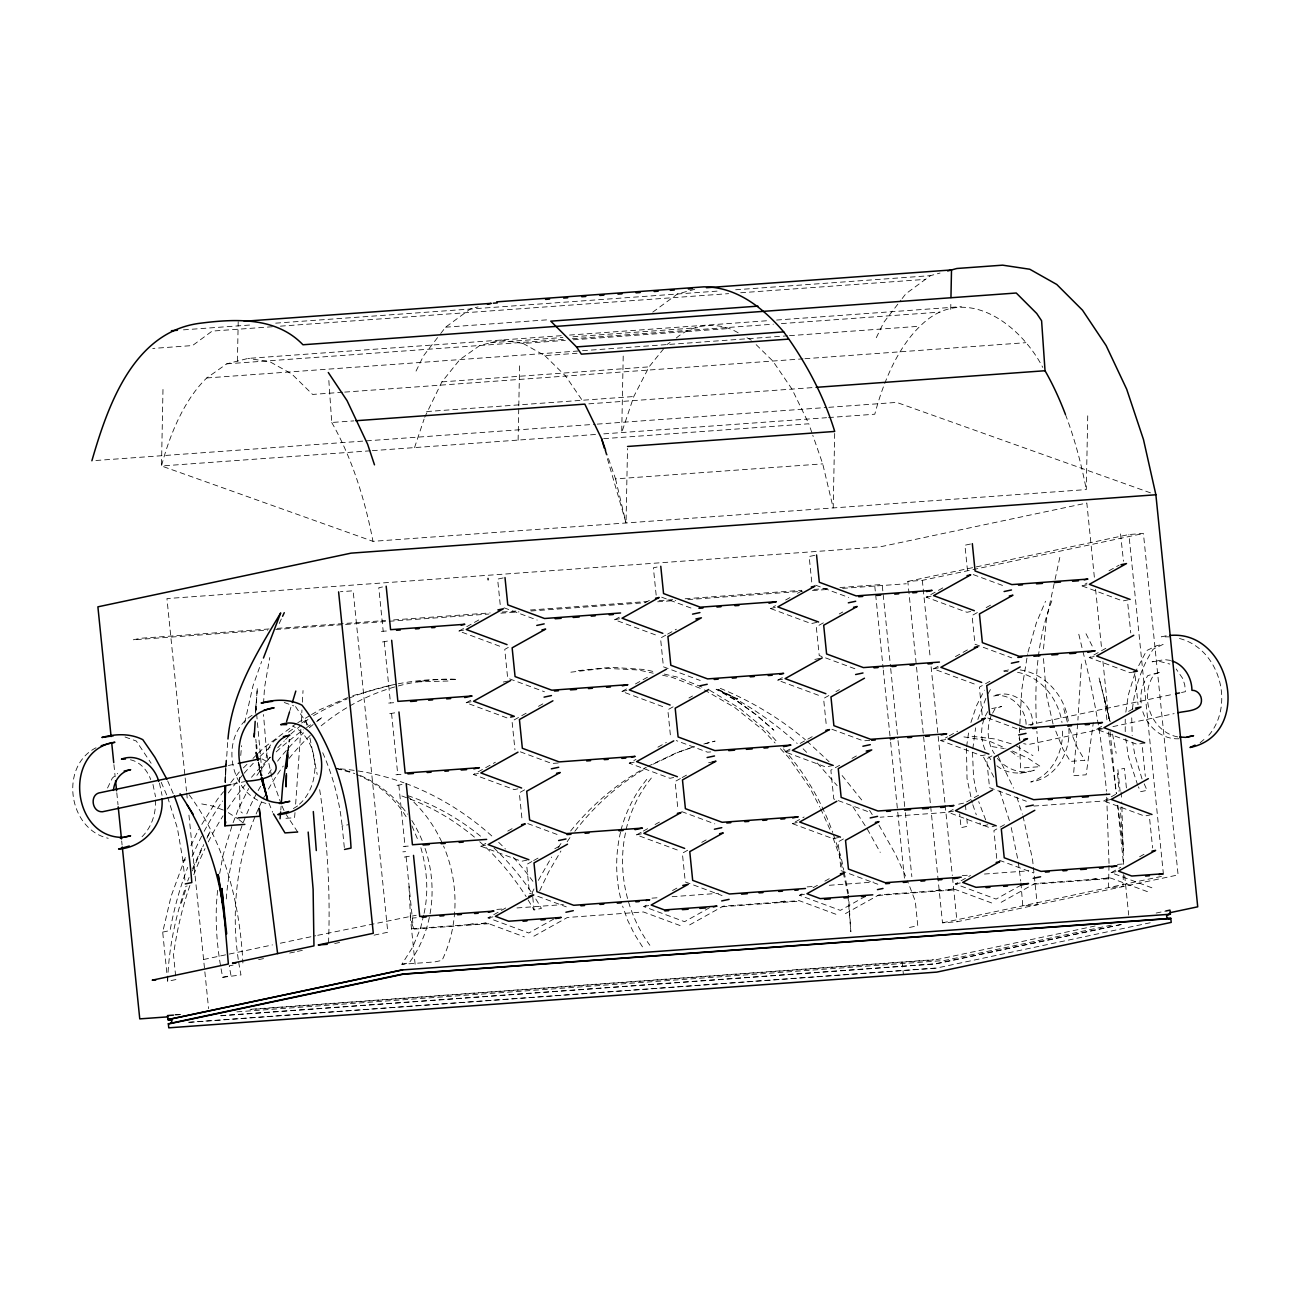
<?xml version="1.0" encoding="UTF-8"?>
<svg xmlns="http://www.w3.org/2000/svg" width="1293" height="1293" viewBox="0 0 1293 1293"><rect width="100%" height="100%" fill="white"/><g stroke="black" fill="none" stroke-linecap="round" stroke-linejoin="round"><path stroke-width="0.75" stroke-dasharray="5 3.75" d="M972.498 752.284L973.532 777.174L976.942 794.694M1125.233 731.644L1125.233 719.199M1131.731 717.825L1132.183 735.588M225.047 782.459L227.746 740.937M1109.006 865.389L1108.505 887.628L1123.019 886.578L1123.439 871.983M1109.022 863.449L1106.582 793.207M1123.52 864.338L1121.742 801.935M224.998 781.99L225.063 776.56L225.467 782.475M239.561 777.303L239.916 810.97L242.357 813.006M1019.385 732.63L1021.648 690.494L1027.628 653.951M155.483 800.286C156.114 813.766 151.41 827.843 141.519 837.234M162.983 389.452L161.48 465.965L372.982 541.331L1086.282 489.578L1087.785 413.081M237.427 361.119L238.203 321.698M518.121 440.089L518.752 407.877M518.8 405.857L519.624 363.575M623.21 356.06L621.707 432.573L633.78 396.531L649.07 366.856L664.618 347.542M604.962 450.287L626.038 522.97L627.509 448.477M834.68 433.446L833.209 507.939L822.72 463.864L812.78 435.24M950.727 309.366L950.888 301.479M328.535 942.953C330.458 891.62 327.468 840.111 319.63 789.36M255.432 713.3L257.339 687.876L255.691 713.477M255.384 711.845L255.739 704.071L256.467 711.99M301.301 721.623L301.948 709.954M302.384 702.196L303.031 690.543M1081.433 663.939L1077.909 720.104M300.865 729.317L295.434 807.204M189.877 885.495A345.441 306.489 78 0 0 173.504 954.929L176.01 979.528L167.686 981.29C168.494 948.933 175.46 917.012 185.804 886.432M263.513 703.505L264.564 687.359L269.752 657.571M288.032 750.764L289.325 739.434L288.387 749.067M1043.483 648.941L1046.393 619.751L1054.652 581.349M1077.635 723.838L1073.449 775.719L1086.136 774.798L1093.312 722.69M280.775 810.097L281.066 806.412M294.998 812.586L294.562 817.693L283.684 818.485M966.453 748.388L967.035 778.548L972.207 803.001M966.598 746.627L968.829 730.965M972.805 748.776L975.633 727.862M1125.831 712.152L1128.369 694.761L1134.898 673.524M1132.49 709.017C1134.511 687.844 1141.654 667.188 1153.097 649.248L1163.231 644.302L1156.718 645.676L1146.584 650.621L1135.577 671.633M240.74 755.5L241.597 745.673M287.935 750.813L288.274 746.934L287.741 750.667M217.628 890.376C214.396 919.371 216.901 948.771 222.703 977.298L240.983 974.938A252.491 224.012 78 0 1 238.558 961.362M244.684 722.884L252.943 686.017L261.655 661.483M625.489 832.918C617.246 871.595 626.636 913.359 649.862 945.28M219.665 873.567L223.059 855.158L232.417 824.498M620.543 832.159C615.08 855.174 615.387 879.547 621.691 902.352M1055.072 579.426L1060.034 556.378M1028.048 652.011L1036.275 623.097L1045.52 601.293M167.686 981.29L162.692 932.108L171.096 896.227L185.739 856.435M423.651 915.153L420.581 928.132L412.661 947.187L401.864 964.303L434.674 961.927L442.061 960.36A128.023 113.59 78 0 0 443.564 846.058M424.088 913.294C429.082 890.748 426.722 867.07 420.096 845.089M970.914 722.512L976.344 706.107L984.377 690.187M977.864 719.441L986.203 697.509M984.005 719.231C980.353 729.349 980.983 740.776 985.395 750.554M990.988 716.177C986.381 728.379 987.302 742.812 994.43 753.835M626.151 829.201C630.822 810.226 639.485 792.27 652.011 777.238M289.47 712.071L291.765 704.426M107.545 788.003L112.346 778.079L117.695 773.473M620.915 830.3C625.974 811.196 635.025 793.207 647.841 778.127M181.392 903.112L186.952 885.883M414.536 447.604L424.072 419.158M424.702 417.251L441.899 381.888L459.839 359.599L479.832 345.49L501.151 340.043L523.083 343.453L565.316 340.382M1051.823 600.841C1036.873 639.776 1034.529 682.3 1036.42 723.579M233.128 822.639L238.122 809.644L248.628 788.52M187.663 881.018L189.069 877.478M192.576 868.637L203.454 844.539M192.398 870.835L203.454 845.299M279.24 623.517L281.745 618.086M539.666 890.861L548.62 872.048L560.92 851.02M190.911 845.622L198.669 829.395M416.039 371.091L423.603 355.688L439.475 335.113M206.945 838.203L210.42 831.092L206.735 837.735M876.282 337.699L883.83 322.296L900.946 300.138M534.009 888.97L532.28 892.429L534.057 909.965L541.444 908.397A254.349 225.677 78 0 0 533.298 895.128M538.341 880.371L551.642 857.033M985.298 716.063L988.579 710.067M992.62 713.186L995.077 708.693L1001.606 706.447L991.747 708.645M1019.191 730.771L1020.339 728.702M987.9 693.905L991.876 687.116M201.805 824.384L217.466 799.3L223.544 791.688M256.887 775.331L270.415 756.583M567.158 841.759L570.278 837.121M1208.793 735.313C1235.3 704.2 1219.105 647.922 1178.699 638.306M558.091 847.61L562.471 841.387M440.703 333.529L445.584 327.194L470.232 309.043L478.087 306.91M902.158 298.554L905.827 293.802L930.475 275.651L940.027 273.049M574.852 831.334C594.311 805.814 618.765 784.043 646.516 767.897M230.817 782.572L239.318 771.921M570.649 830.979C591.386 805.248 617.068 783.396 645.967 767.379M299.443 804.181C321.747 784.415 320.308 740.21 292.671 726.052M277.753 747.774L284.298 740.889M285.608 739.515L289.535 735.394M1020.419 729.381L1022.036 727.733M243.407 767.88L247.513 763.824M252.975 758.441L257.081 754.385M258.455 753.043L263.917 747.645L296.097 723.708M1200.146 742.764L1205.916 737.786M290.844 734.02L308.025 719.409M652.755 312.163L677.403 294.012L694.664 289.325M276.928 739.014C269.397 743.523 265.598 752.607 266.229 761.189L262.14 758.991M370.348 450.804L161.48 465.965A253.832 116.241 85.9 0 1 206.767 377.96L226.76 363.85L248.094 358.403L561.501 335.663M667.01 344.568L670.081 342.403M676.239 338.055C693.08 323.492 719.732 321.278 738.61 333.093M884.719 383.455A253.832 116.241 85.9 0 1 920.066 326.208C963.948 281.939 1019.935 323.412 1042.788 367.438M96.021 747.774C59.009 766.539 68.4 829.201 108.208 838.284M252.07 715.336C218.355 736.073 229.249 795.05 267.441 803.81M293.349 808.578L298.133 805.604M297.81 722.706L309.819 715.611M311.532 714.593L320.098 709.534L350.969 696.2M499.664 646.193L458.902 631.081L479.137 619.767M508.278 647.421L504.755 649.393L507.664 678.146L544.466 691.771M506.937 717.89L466.175 702.794L471.234 699.966M655.422 634.879L614.66 619.783L621.416 616.018M645.045 602.813L651.785 599.031M526.138 713.219L512.028 721.106L514.953 749.843M538.486 706.317L545.533 702.374M665.814 635.138L660.529 638.096L663.438 666.832L700.224 680.474M667.576 634.152L676.384 629.222M517.911 788.811L514.226 789.587L473.464 774.491L495.397 762.224M662.711 706.592L621.949 691.48L627.008 688.652M635.445 683.949L648.941 676.401M816.74 622.418L811.196 623.582L770.434 608.486L775.493 605.657M785.627 600L790.686 597.172M797.442 593.39L802.5 590.562M524.602 789.845L519.317 792.803L522.243 821.54M673.103 706.835L667.802 709.792L670.728 738.545M688.959 697.978L692.498 696.006M823.35 622.854L816.287 626.798L819.212 655.535L855.998 669.16M839.222 613.981L842.745 612.009M527.043 860.12L521.499 861.283L480.737 846.188L485.812 843.359M507.745 831.092L512.804 828.263M673.685 777.497L670 778.289L629.238 763.193L635.978 759.411M657.911 747.16L666.348 742.441M818.485 695.278L777.723 680.183L784.463 676.417M970.671 611.508L966.97 612.284L926.208 597.188L943.082 587.749M531.892 861.542L526.607 864.5L529.516 893.237L566.302 906.862M533.653 860.556L538.939 857.598M554.81 848.725L560.095 845.767M680.377 778.548L675.091 781.505L678.001 810.242M682.138 777.562L689.201 773.618M828.861 695.537L823.576 698.495L826.502 727.232M835.925 691.593L839.448 689.622M977.363 612.543L972.061 615.5L974.987 644.237L1011.772 657.862M986.171 607.613L993.218 603.669M553.84 918.984L528.789 932.996L488.027 917.885L506.581 907.508M677.273 849.986L636.512 834.89L641.57 832.062M643.268 831.108L648.326 828.28M655.082 824.514L660.141 821.685M833.161 765.424L825.758 766.991L784.996 751.88L790.071 749.051M800.189 743.394L815.382 734.909M974.259 683.981L933.498 668.885L938.556 666.057M955.43 656.618L968.926 649.07M1128.288 599.807L1122.744 600.986L1081.982 585.891L1087.041 583.046M1108.974 570.795L1119.108 565.138M533.88 936.197L567.385 917.48L643.397 911.953L680.183 925.578M687.666 850.244L682.365 853.202L685.29 881.939L722.076 895.564M701.76 842.357L707.061 839.399M839.674 765.262L830.866 770.192L833.775 798.945L870.561 812.57M852.022 758.377L857.307 755.419M989.921 681.282L979.351 687.197L982.26 715.934M709.615 907.686L684.563 921.683L643.801 906.587L648.86 903.759M672.489 890.554L679.229 886.788M838.591 837.508L833.048 838.688L792.286 823.593L804.101 816.982M985.234 754.902L981.532 755.678L940.771 740.582L947.527 736.816M949.207 735.862L957.644 731.159M1133.719 671.891L1130.017 672.683L1089.256 657.587L1107.826 647.211M689.654 924.899L723.159 906.167L799.171 900.655L835.957 914.28M843.44 838.947L838.139 841.905L841.064 870.642L877.85 884.267M991.925 755.936L986.624 758.894L989.549 787.631L1026.335 801.256M865.389 896.388L840.337 910.385L799.575 895.289L804.634 892.461M813.071 887.741L818.13 884.913M824.886 881.131L829.944 878.303M953.119 809.45L948.06 812.279L880.161 817.208M966.614 801.902L980.11 794.371M1144.693 742.812L1137.307 744.38L1096.545 729.284L1101.604 726.456M1128.611 711.36L1133.67 708.532M845.428 913.601L878.933 894.869L954.945 889.358L991.731 902.983M1004.499 824.675L993.913 830.591L996.838 859.344L1033.624 872.969M1021.147 885.075L996.095 899.088L955.333 883.992L970.526 875.49M1115.633 794.387L1103.834 800.981L1033.931 806.056M1001.202 902.288L1034.691 883.572L1110.719 878.06L1147.505 891.685M1151.869 887.79L1111.107 872.678L1120.772 867.28M1139.618 856.758L1146.503 852.895M653.369 764.115L678.001 752.397L694.503 746.611M647.745 766.426L676.805 752.623L695.731 746.077M352.86 695.65L390.534 685.355M703.845 744.025L715.094 741.115L705.412 743.588M1030.505 725.244L1032.671 724.759C1033.689 704.378 1012.031 687.763 992.846 696.264C1010.286 691.69 1026.497 708.516 1026.109 725.454L1173.608 694.179M382.486 586.957L378.784 587.749L383.197 631.243M503.155 577.939L497.611 579.119L500.391 606.433M657.086 567.029L653.385 567.821L656.165 595.136M382.486 641.974L389.823 640.665M814.703 555.344L809.159 556.523L811.923 583.838M458.902 631.081L466.288 629.529M970.461 544.046L964.934 545.21L967.697 572.54M614.66 619.783L620.204 618.62M770.434 608.486L775.978 607.306M907.815 581.414L1128.902 534.526L1143.416 533.476L1178.101 874.908L957.014 921.78L942.5 922.83L907.815 581.414L922.329 580.363L1143.416 533.476M503.3 682.041L508.844 680.861M926.208 597.188L931.752 596.008M389.759 713.671L395.254 712.766M466.175 702.794L473.561 701.226M228.425 765.488L236.296 763.824M1081.982 585.891L1087.526 584.711M621.949 691.48L627.493 690.317M814.849 659.43L820.376 658.266M232.821 784.124L244.652 781.619M777.723 680.183L783.267 679.019M933.498 668.885L939.025 667.705M397.048 785.368L404.386 784.075M473.464 774.491L480.851 772.923M1166.173 635.8L1161.292 636.835L1172.961 636.851M1008.556 669.919L1002.059 671.309L1007.894 671.309M1089.256 657.587L1096.642 656.02M629.238 763.193L634.766 762.013M344.326 847.497L342.144 826.001L348.641 824.611M184.899 880.016L182.911 860.459L189.408 859.085M708.596 762.773L712.281 761.981M784.996 751.88L790.54 750.716M940.771 740.582L946.314 739.402M404.337 857.081L409.816 856.16M1181.479 692.515L1185.406 691.674L1184.744 684.951L1182.723 678.486L1176.161 668.982M480.737 846.188L486.281 845.008M1096.545 729.284L1102.089 728.104M1103.058 728.702L1028.048 744.606L1023.652 743.637M1112.934 726.601L1174.125 713.623M162.692 932.108L170.078 930.54A333.077 295.515 78 0 1 187.711 867.361M636.512 834.89L642.055 833.71M996.935 765.828C1007.489 774.588 1021.906 774.442 1034.319 770.175L1027.806 771.565M1019.983 773.214L1026.48 771.824C1015.199 772.487 1004.386 766.943 997.291 758.328M792.286 823.593L797.829 822.413M203.599 959.503L272.467 944.908M280.339 943.227L315.751 935.728M317.722 935.308L416.233 915.25M958.679 804.181L963.56 803.147M953.604 811.115L948.06 812.279L988.822 827.391L994.365 826.211M229.217 965.871L233.128 965.047M258.632 959.632L264.451 958.404M289.68 953.054L295.499 951.81M297.438 951.406L303.257 950.177M334.709 943.502L340.609 942.258M374.049 935.162L387.803 932.237L353.134 590.804L340.431 591.725M488.027 917.885L495.413 916.317M468.357 924.657L475.743 923.089M222.703 977.298L231.011 975.536A254.98 226.227 78 0 1 229.297 966.033M481.125 923.735L488.528 922.168M987.836 824.789L981.339 826.179L979.9 822.93M1111.22 799.413L1103.834 800.981L1144.596 816.077L1150.14 814.913M643.801 906.587L651.187 905.019M401.864 964.303L409.251 962.735A118.374 105.024 78 0 0 424.298 846.155M799.575 895.289L805.103 894.11M779.889 902.061L787.292 900.494M955.333 883.992L962.735 882.424M935.663 890.748L943.05 889.18M948.448 889.826L955.834 888.259M1111.107 872.678L1116.651 871.514M1091.437 879.45L1098.824 877.882M1104.222 878.529L1111.608 876.961M909.464 927.469L917.771 925.707L915.282 901.124L907.508 880.872M942.5 922.83L1163.587 875.959L1128.902 534.526M1095.106 925.998L935.534 959.842L250.05 1009.574M1156.184 913.052L1166.027 910.967M1111.366 925.125L944.553 960.489L234.324 1012.031M1121.047 924.414L935.308 963.786L219.147 1015.732M1121.128 924.657L935.938 963.931L220.263 1015.862M1150.22 922.749L936.067 968.166L189.424 1022.343M423.926 680.894L416.007 681.928L449.835 680.958M570.876 672.182L604.397 668.271L638.322 669.968L653.24 673.2M578.262 670.614L611.379 667.301L644.803 669.515L656.44 672.247M183.461 329.844L251.634 324.899M275.7 323.153L717.583 291.087M735.652 289.777L930.475 275.651M272.387 326.741L212.133 331.105L192.528 345.554L152.736 348.447M280.419 326.159L728.606 293.64M740.663 292.768L925.432 279.369M445.584 327.194L550.188 319.613M569.534 335.081L768.575 320.632M776.608 320.05L961.394 306.651M490.483 342.758L562.891 337.505M572.961 336.778L697.654 327.727M226.76 363.85L564.298 339.364M572.346 338.766L773.359 324.187M781.392 323.606L940.059 312.098M573.365 339.8L730.254 328.422M206.767 377.96L580.525 350.839M582.529 350.694L787.518 335.824M789.522 335.679L920.066 326.208M523.083 343.453L544.822 355.607L577.017 353.264M441.899 381.888L649.07 366.856M342.71 392.248L312.583 394.43L291.765 373.968L270.011 361.814L248.094 358.403M344.714 392.102L802.953 358.856M804.957 358.711L1025.882 342.677M426.609 411.562L633.78 396.531M328.842 380.498L331.735 422.488L353.829 420.888M588.832 403.836L814.073 387.496M95.908 460.486L595.233 424.266M597.237 424.12L826.777 407.473M828.781 407.327L896.679 402.398L1153.97 494.088M372.352 450.659L595.814 434.448M603.783 433.866L826.566 417.704M828.571 417.558L874.779 414.213A253.832 116.241 85.9 0 1 884.024 385.249M603.653 438.666L808.804 423.781L812.117 433.317M605.609 450.271L615.533 478.895L822.72 463.864M1120.546 533.928L1123.472 561.243M269.057 628.964L140.404 638.289L133.001 639.857L267.699 630.095M277.09 628.382L385.637 620.495M393.686 619.913L490.176 612.914M502.234 612.042L518.315 610.878M530.372 610.005L646.969 601.536M659.026 600.663L673.103 599.645M685.161 598.772L801.757 590.303M813.814 589.43L829.896 588.267M839.949 587.539L882.165 584.484L890.505 666.541M275.732 629.513L488.819 614.046M500.876 613.173L518.962 611.864M531.035 610.991L645.611 602.667M657.668 601.795L675.77 600.485M687.828 599.613L802.403 591.289M812.457 590.562L828.538 589.398M842.616 588.38L906.296 583.757M381.403 631.372L386.995 630.968M388.692 703.069L396.498 702.503M395.965 774.766L402.462 774.297M558.237 762.999L551.739 763.468L518.638 751.201M710.762 751.928L707.513 752.17L676.239 740.582M869.785 740.388L863.288 740.857L830.171 728.606M1025.559 729.09L1019.062 729.559L987.787 717.987M403.254 846.462L411.061 845.897M402.85 851.845L405.582 851.634M496.835 909.415L502.88 908.979M516.99 907.945L563.328 904.583M651.995 898.15L658.04 897.714M672.134 896.695L718.488 893.334M807.139 886.901L815.204 886.319M829.314 885.285L873.632 882.068M962.299 875.636L970.364 875.054M984.458 874.036L1028.792 870.819M1117.443 864.387L1123.488 863.95L1117.588 805.798M412.338 918.046L416.265 917.755M411.61 928.778L487.623 923.267L524.425 936.892M488.835 923.703L413.469 929.166L410.544 918.175L408.83 883.539M722.06 906.781L800.367 901.108M877.834 895.483L956.141 889.794M1033.608 884.186L1111.915 878.497M174.959 1014.763L181.004 1014.326M251.505 1009.219L933.756 959.713M175.557 1014.989L181.602 1014.536M188.471 1022.278L936.358 968.021M1179.216 738.739C1161.583 739.903 1146.277 725.858 1142.123 709.34M992.022 746.594L1004.273 748.566M972.077 736.299L995.351 739.014L1012.193 744.105M1170.585 660.4L1164.557 659.624L1152.079 661.79L1158.043 660.998L1169.858 664.069M963.948 736.897L988.418 740.76L1005.857 748.308M201.74 803.923L212.618 806.008L223.479 810.129M662.566 675.221L671.891 677.241L702.568 689.217M664.214 674.057L677.807 677.225L704.346 688.07M130.448 759.783C140.29 761.884 147.402 770.45 150.715 779.582M1020.225 669.952C1047.492 673.782 1067.921 699.852 1068.761 726.747M1017.543 672.295C1041.431 676.885 1058.369 699.287 1061.989 722.545M354.137 770.369A293.317 260.232 78 0 0 336.6 768.575L354.751 773.521M1177.681 736.913C1150.754 731.628 1138.648 695.941 1154.326 674.219L1160.839 671.988L1147.812 675.592C1142.398 683.884 1139.65 694.147 1141.315 703.99M284.266 702.519L293.656 705.881M125.033 736.978L136.298 741.034L151.119 763.258M973.225 574.577L1004.483 586.165M815.608 585.196L848.725 597.463M661.677 597.188L692.951 608.761M504.06 607.807L537.177 620.074M681.686 811.6L714.803 823.867M527.754 823.593L559.029 835.165M401.864 795.971L408.54 798.476M410.204 799.09C434.658 808.27 457.092 822.316 476.939 839.205M1012.435 751.023L1028.662 758.635L1040.623 766.636L1020.63 768.074L1019.482 742.441M720.282 688.345C751.071 701.032 779.954 718.342 805.426 739.79M718.358 689.638L737.737 698.931L716.112 689.234L736.444 700.79L755.759 714.463L773.877 730.141L755.759 714.463L738.255 701.566L718.358 689.638C746.918 703.942 773.65 721.882 797.215 743.475M356.464 774.378C377.33 783.17 395.448 798.541 406.939 818.097M1016.379 745.948L1032.945 755.645M746.982 337.764L751.993 340.576M228.279 812.634L237.815 818.76M704.378 689.929L735.038 707.74L763.226 730.319L775.105 743.006M709.663 690.252L739.661 708.289L767.169 730.965L777.998 742.877M1010.803 751.362L1018.124 756.712M238.995 819.649L244.862 824.368M806.848 741.034L829.039 761.674M479.703 841.743C497.757 857.647 513.192 876.395 526.154 896.631M756.163 344.665L772.826 361.038L791.979 389.096L808.804 423.781M544.822 355.607L565.639 376.069L583.676 402.479M803.115 748.792L807.333 753.043M817.208 762.967L837.137 785.627M780.39 748.663L788.31 757.132L809.725 787.599L819.746 806.961M783.413 748.841C805.07 773.036 821.847 801.919 832.724 832.498M842.131 775.558L863.805 802.597M297.681 831.997L286.238 814.638M295.531 706.56L309.447 727.248M852.927 806.751L865.276 825.855M988.886 756.712L990.794 759.702M869.559 810.355L872.694 815.285M878.981 825.128L895.37 853.994L906.086 877.187M189.263 794.872C225.111 843.262 239.868 903.678 242.89 962.978M642.476 946.848L634.427 934.144L627.751 920.487L622.596 906.086M528.142 899.96L534.057 909.965M867.328 829.055L880.242 852.41M998.083 756.082L1013.518 788.148M983.569 757.148L993.945 777.238M820.651 808.723L830.397 830.445M1086.007 633.732L1093.264 648.149M1019.078 738.109L1020.161 740.356M167.686 780.924L173.472 794.144M161.189 782.297L166.959 795.534M281.179 804.149L272.322 778.839M281.987 805.975L284.428 811.438M1144.192 783.833L1147.069 790.33L1140.571 791.704L1138.406 786.823M1137.695 785.207L1128.353 756.421L1125.815 738.756M985.67 819.924L978.704 801.628M411.95 825.92L418.625 841.598M322.717 752.72C332.964 775.945 339.526 800.755 342.144 826.001M268.96 803.147L272.645 812.295M167.654 797.199L177.416 828.296L182.911 860.459M1016.864 797.167L1022.391 814.154M999.715 790.928L1009.397 820.602M833.08 837.961L839.82 856.742L842.761 870.448M1142.026 778.952L1134.85 755.031L1132.765 742.699M1069.489 728.509L1077.344 747.79L1084.843 760.349L1070.329 761.399L1062.83 748.857L1053.682 725.826M972.789 804.682L976.296 814.8M833.371 834.357L841.032 856.693L843.763 870.221M1063.8 708.806L1067.549 722.9M1053.035 723.951L1046.409 695.036L1043.483 658.541M271.805 776.931L266.681 753.302L263.513 714.56M1022.989 816.061L1032.525 859.215L1037.277 904.761L1022.763 905.811L1020.937 882.909M1011.223 827.585L1017.995 860.265M259.004 767.202L261.493 776.705M1109.685 720.153L1099.034 677.871L1110.202 721.801M1078.798 634.249L1082.483 649.668M1082.952 651.591C1094.702 697.38 1102.687 744.138 1106.404 791.268M305.665 720.233L307.362 727.329M258.503 762.191L261.816 775.929M615.533 478.895L626.038 522.97M260.976 775.784L258.293 761.141M843.181 872.403L847.82 893.916M1109.685 720.799L1103.963 696.329L1107.228 722.076M309.916 737.98L317.205 774.459M258.196 762.062L261.073 775.638M159.459 783.057L162.045 795.34M152.962 784.431L155.532 796.73M844.151 872.145L848.434 893.415M1112.546 734.101L1116.166 753.302M1018.27 862.14L1020.743 881.018M1108.489 731.967L1116.295 793.352M1117.799 805.232L1123.601 850.762L1120.174 807.091M1127.835 604.187L1130.761 632.94M1135.125 675.9L1138.034 704.637M1142.398 747.596L1145.323 776.333M1149.687 819.293L1152.613 848.03M1126.397 787.89L1124.409 768.333L1117.912 769.707L1120.094 791.219M1094.363 577.211L1086.831 503.025L880.242 546.826L166.942 598.578L186.499 791.074M1095.591 589.236L1101.701 649.393M1102.929 661.418L1109.038 721.575M1110.057 731.612L1116.36 793.773M1124.7 875.749L1128.692 915.072M965.386 804.763L965.968 810.63M966.776 818.437L967.568 826.259L961.055 827.649L959.665 813.96M922.329 580.363L930.297 658.687M931.105 666.719L944.973 803.292M945.183 805.297L952.327 875.587M952.521 877.591L957.014 921.78M890.699 668.546L897.827 738.61M898.021 740.614L905.132 810.663M905.342 812.667L911.856 876.719M874.779 586.036L883.119 668.109M883.313 670.113L890.424 740.178M890.635 742.182L897.552 810.226M897.746 812.23L904.453 878.286M902.126 962.008L903.371 974.275M384.28 641.845L390.486 702.939M391.569 713.542L397.775 774.636M398.842 785.239L405.048 846.333M406.131 856.952L413.404 928.649M410.188 915.703L415.392 966.825M186.693 793.078L187.307 799.09M188.94 815.14L208.593 1008.669M113.929 764.664L115.158 776.705M116.79 792.771L118.019 804.828M121.687 840.983L122.092 844.992M1038.602 750.91L1036.889 731.353M256.644 713.978L260.443 755.597M260.62 757.569L262.237 775.412M255.836 739.289L256.176 742.958M847.982 895.904L850.842 931.72L848.564 895.37M1117.54 773.343L1118.93 791.219M1121.096 792.156L1121.613 799.979M1068.842 728.606C1070.782 752.219 1055.686 778.693 1030.763 781.974C1052.858 774.863 1064.398 750.166 1062.248 728.121M1019.337 736.541L1019.434 740.485M192.091 856.58A333.077 295.515 78 0 1 203.243 833.08M204.165 831.318A333.077 295.515 78 0 1 222.622 800.933M228.295 792.965A333.077 295.515 78 0 1 242.874 774.717M244.135 773.246A333.077 295.515 78 0 1 253.266 763.29M260.055 756.47A333.077 295.515 78 0 1 271.304 746.077M288.549 732.145A333.077 295.515 78 0 1 295.063 727.458M301.673 722.965A333.077 295.515 78 0 1 306.716 719.732M313.536 715.595A333.077 295.515 78 0 1 347.284 698.883M349.126 698.139A333.077 295.515 78 0 1 396.321 684.142M398.26 683.771A333.077 295.515 78 0 1 457.221 679.391A252.491 224.012 78 0 0 320.664 726.23M238.268 959.406A252.491 224.012 78 0 1 255.368 815.786M256.143 813.943A252.491 224.012 78 0 1 258.552 808.464M259.376 806.654A252.491 224.012 78 0 1 264.645 796.003M268.411 789.086A252.491 224.012 78 0 1 283.264 766.07M289.131 758.393A252.491 224.012 78 0 1 311.581 734.182M358.016 770.951A293.317 260.232 78 0 1 403.998 782.847M405.873 783.526A293.317 260.232 78 0 1 493.102 837.137M498.678 842.325A293.317 260.232 78 0 1 505.466 849.032M513.353 857.404A293.317 260.232 78 0 1 532.926 881.325M407.764 795.648A254.349 225.677 78 0 1 482.725 837.993M494.007 848.03A254.349 225.677 78 0 1 532.215 893.511M407.44 796.262A128.023 113.59 78 0 1 442.012 842.551M336.6 768.575A118.374 105.024 78 0 1 353.312 772.81M360.521 775.622A118.374 105.024 78 0 1 407.586 814.218M411.82 820.505A118.374 105.024 78 0 1 422.956 842.583M226.275 898.942A254.98 226.227 78 0 1 245.993 815.721M246.769 813.863A254.98 226.227 78 0 1 257.21 792.35M258.164 790.621A254.98 226.227 78 0 1 261.121 785.481M268.459 773.828A254.98 226.227 78 0 1 272.92 767.395M277.575 761.157A254.98 226.227 78 0 1 303.613 732.792M309.318 727.733A254.98 226.227 78 0 1 315.185 722.9M316.688 721.736A254.98 226.227 78 0 1 322.733 717.179A345.441 306.489 78 0 0 316.187 721.219M193.788 874.731A345.441 306.489 78 0 1 204.989 848.612M208.318 841.856A345.441 306.489 78 0 1 223.059 815.818M227.423 809.046A345.441 306.489 78 0 1 245.137 784.883M251.505 777.271A345.441 306.489 78 0 1 270.463 757.245M276.185 751.88A345.441 306.489 78 0 1 303.37 729.866M306.538 727.636A345.441 306.489 78 0 1 314.555 722.27M331.735 422.488A253.832 116.241 85.9 0 1 372.982 541.331M1065.464 414.503A253.832 116.241 85.9 0 1 1086.282 489.578M225.871 760.494L225.532 782.265L225.871 760.494"/><path stroke-width="1.5" d="M225.03 786.403L224.869 825.823L244.862 824.368M224.95 785.611L225.386 812.02M225.483 786.225L224.869 825.823L225.758 821.895M161.981 798.912C164.146 824.191 143.959 847.578 118.6 849.048L129.316 846.026M225.014 809.935L225.418 786.209M950.953 297.535L951.503 269.946L706.463 287.725M286.416 775.364L286.109 786.823L286.383 773.683M254.365 733.212L254.188 737.091L255.19 721.349M287.014 766.07L287.644 756.502M281.373 802.727L282.795 784.269L287.741 750.667M280.048 818.744L280.613 811.939M287.757 752.752L286.367 768.268L287.773 754.837M227.988 739.03C231.738 692.547 257.42 651.882 280.694 612.93L263.449 658.04M113.493 790.411C114.059 780.81 120.863 771.404 130.658 769.691L124.144 771.064M286.577 721.607L289.47 712.071M292.347 702.519L295.806 691.06M91.884 460.777C107.739 405.921 132.807 333.465 197.813 323.557C233.742 318.789 275.668 316.187 302.95 344.762L1016.25 293.01L1036.76 313.52L1041.592 320.761L1045.035 370.735A253.832 116.241 85.9 0 1 1065.464 414.503M282.585 616.292L284.266 612.672M171.129 1023.216L172.034 1020.516L167.928 1019.66L167.508 1015.571L173.553 1015.134M510.687 680.474L473.561 701.226L514.323 716.322L510.638 717.098M552.919 700.806L519.43 719.538L522.34 748.275L559.126 761.9L635.154 756.389L631.453 757.165M517.976 752.17L480.851 772.923L521.612 788.019M666.461 669.176L629.335 689.929L670.097 705.024M708.693 689.508L675.188 708.225L678.114 736.978L714.9 750.603L790.912 745.091L783.526 746.659M673.734 740.873L636.625 761.625L677.387 776.721M822.235 657.862L785.11 678.615L825.871 693.727M567.498 844.2L533.993 862.932L536.902 891.669L573.704 905.294L649.716 899.783L646.015 900.575M864.467 678.211L830.963 696.927L833.888 725.664L870.674 739.305L946.686 733.778L941.142 734.957M1020.242 666.897L986.737 685.629L989.662 714.366L1026.448 727.991L1102.46 722.48L1098.759 723.272M836.797 801.272L799.672 822.025L840.434 837.121M1133.767 635.267L1096.642 656.02L1137.42 671.115L1133.719 671.891M992.571 789.975L955.446 810.711L996.208 825.823M1034.804 810.307L1001.299 829.023L1004.225 857.776L1041.01 871.401L1117.023 865.874L1111.479 867.053M1148.346 778.661L1111.22 799.413L1151.982 814.509M1168.452 914.361C1164.395 915.46 1167.757 920.293 1170.795 918.305L1171.216 922.394L936.779 972.11L168.753 1027.838L168.349 1023.749L402.786 974.033L1170.795 918.305M1195.071 745.14L1189.996 747.499C1253.353 734.828 1231.292 629.432 1169.745 635.461M101.21 745.722L106.592 744.17M264.031 710.213L274.132 707.804C221.814 715.304 230.51 803.26 281.987 802.937M288.565 811.551L277.833 814.574C309.867 813.232 329.456 777.481 318.692 748.582C314.7 732.161 297.907 718.003 280.678 724.662L286.707 724.581M487.493 304.356L491.259 303.338L244.232 321.262M947.672 270.98L956.868 268.491L1002.625 265.162L1029.794 269.251L1056.753 284.46L1082.516 310.207L1106.113 345.554L1126.688 389.209L1143.481 439.555L1155.877 494.766L1197.722 906.813L1170.246 912.632M497.87 609.94L503.397 608.777L466.288 629.529L507.05 644.625M461.116 625.069L464.817 624.293L390.583 629.675L386.171 586.182M655.486 598.255L659.171 597.463L622.046 618.216L662.824 633.328M536.773 625.44L544.175 623.872M541.945 629.885L545.646 629.109L512.141 647.825L515.067 676.578L551.852 690.203L627.865 684.692L622.321 685.856M811.261 586.957L814.946 586.165L777.82 606.918L818.582 622.014M692.547 614.143L699.933 612.575M768.963 603.249L776.35 601.681L700.337 607.193L663.551 593.568L660.771 566.253M695.876 618.975L701.42 617.812L667.915 636.528L670.825 665.265L707.61 678.906L783.639 673.378L779.938 674.17M108.386 743.653L114.899 742.279C62.581 749.778 71.26 837.735 122.754 837.395M967.019 575.644L970.72 574.868L933.594 595.62L974.356 610.716M848.321 602.829L855.707 601.261M926.58 591.564L932.124 590.384L856.111 595.895L819.326 582.27L816.546 554.956M853.493 607.29L857.178 606.498L823.689 625.23L826.599 653.967L863.385 667.592L939.413 662.081M464.704 697.557L472.09 695.99L397.872 701.372L391.666 640.277M283.377 736.606L289.891 735.216C278.69 737.172 271.724 748.97 272.726 759.815C286.044 776.786 256.951 780.665 246.64 781.198M1120.95 564.734L1126.494 563.57L1089.369 584.323L1130.13 599.419M1004.095 591.531L1011.482 589.964M1084.197 579.862L1087.898 579.086L1011.869 584.598L975.084 570.973L972.32 543.642M1009.267 595.992L1012.952 595.2L979.447 613.933L982.373 642.669L1019.159 656.294L1095.171 650.783L1087.785 652.351M544.062 697.137L551.448 695.569M226.469 765.909L100.595 792.609C89.346 793.692 91.544 812.537 102.535 811.745L230.849 784.544M238.268 763.403L259.893 758.829M699.836 685.84L707.223 684.272M974.308 647.357L977.993 646.565L940.884 667.317L981.646 682.413M855.61 674.542L862.997 672.974M283.329 802.711L289.826 801.337L279.401 803.519M124.096 837.185L130.593 835.811L120.168 837.977M473.836 768.866L479.38 767.686L405.162 773.069L398.955 711.974M1011.368 663.228L1018.771 661.66M551.351 768.834L558.738 767.266M556.507 773.295L560.208 772.503L526.704 791.235L529.629 819.972L566.415 833.597L642.427 828.086L635.041 829.653M825.823 730.351L829.508 729.575L792.383 750.312L833.161 765.424M707.109 757.536L714.512 755.969M712.281 761.981L715.983 761.205L682.478 779.938L685.403 808.675L722.189 822.3L798.201 816.788L792.657 817.952M344.52 849.453L351.033 848.079C348.48 797.118 333.497 745.948 302.029 705.186C289.228 698.689 274.633 699.335 261.121 703.004L272.597 701.307M185.287 883.927L191.8 882.553C189.554 853.073 185.255 823.415 174.167 795.825M981.597 719.053L985.282 718.261L948.157 739.014L988.919 754.11M862.884 746.239L870.27 744.671M866.213 751.071L871.757 749.908L838.252 768.624L841.161 797.377L877.963 811.002L953.975 805.491L950.274 806.266M521.564 824.659L525.249 823.867L488.14 844.62L528.902 859.716M1175.579 693.759L1179.507 692.919M1135.513 708.144L1141.056 706.964L1103.931 727.717L1144.693 742.812M1018.658 734.941L1026.044 733.373M1023.83 739.386L1027.515 738.594L994.026 757.326L996.935 786.063L1033.721 799.704L1109.75 794.177M677.338 813.362L681.023 812.57L643.898 833.322L684.66 848.418M558.624 840.531L566.011 838.979M1178.068 712.782C1185.907 710.617 1202.506 711.732 1201.423 699.254C1200.987 694.486 1196.914 690.009 1191.92 690.3C1191.887 677.774 1184.307 664.844 1172.024 660.965M714.399 829.233L721.785 827.665M719.571 833.694L723.256 832.902L689.767 851.634L692.676 880.371L729.462 893.996L805.491 888.485M1187.039 737.091L1193.552 735.717L1185.729 737.366L1179.685 737.026M870.173 817.936L877.559 816.368M875.345 822.38L879.03 821.605L845.525 840.337L848.45 869.074L885.236 882.699L961.249 877.187M528.837 896.356L532.538 895.564L495.413 916.317L508.666 921.23L561.227 917.416L555.683 918.596M488.398 912.26L493.942 911.08L419.724 916.478L413.518 855.384M1025.947 806.638L1033.333 805.07M682.769 885.446L688.312 884.267L651.187 905.019L664.44 909.933L717.001 906.118L713.3 906.894M565.914 912.244L573.3 910.676M840.385 873.745L844.087 872.969L806.961 893.722L820.215 898.635L872.775 894.821M721.688 900.93L729.074 899.362M168.866 1019.385L402.656 969.798M170.272 1023.62L403.416 974.179L1169.874 918.596M996.16 862.447L999.845 861.671L962.735 882.424L975.989 887.321L1028.549 883.507L1021.147 885.075M877.446 889.632L882.99 888.453M953.862 878.755L959.406 877.575M1151.934 851.15L1155.619 850.374L1118.493 871.11L1131.747 876.024L1162.617 873.793L1158.932 874.569M1033.22 878.335L1040.606 876.767M1166.027 910.967L1169.971 910.127L1170.391 914.216L1166.448 915.056M113.364 735.782L101.872 737.479C115.384 733.81 129.979 733.163 142.796 739.661L154.885 757.245L166.91 779.291M496.641 301.867L703.812 286.852C736.687 286.739 763.323 308.057 783.703 331.881C805.798 362.121 823.706 395.561 834.712 431.442L627.541 446.473M493.279 303.192L497.304 302.901M545.565 299.394L549.59 299.103M563.667 298.085L567.692 297.794M581.769 296.76L585.794 296.469M599.871 295.451L603.896 295.16M617.973 294.141L621.998 293.85M636.075 292.832L640.1 292.541M654.193 291.507L658.202 291.216M670.275 290.343L674.299 290.052M688.377 289.034L692.401 288.743M171.419 330.717L177.432 330.281M757.94 306.134L550.77 321.165L576.533 346.912L581.349 354.153L788.52 339.122M576.533 346.912L783.703 331.881M355.85 420.742L584.808 404.127L601.633 438.812L605.609 450.271M816.077 387.35L1045.035 370.735M1155.877 494.766L351.066 553.145L97.896 606.837L111.085 736.541M620.575 612.979L544.563 618.507L507.777 604.882L504.997 577.551M396.482 630.273L400.28 629.998M415.457 628.899L419.11 628.64M431.684 627.719L434.917 627.493M555.182 618.765L561.178 618.329M573.187 617.456L579.183 617.02M591.192 616.147L595.184 615.856M609.197 614.838L613.189 614.547M698.947 608.324L702.956 608.033M716.952 607.031L720.961 606.74M734.957 605.722L738.949 605.431M858.714 596.736L862.722 596.445M876.719 595.426L880.727 595.136M894.724 594.134L898.732 593.843M912.729 592.824L916.737 592.533M1018.496 585.147L1022.488 584.856M1036.501 583.838L1042.497 583.402M1054.506 582.529L1060.502 582.092M1072.511 581.236L1078.507 580.799M410.544 701.485L416.556 701.048M428.597 700.176L432.605 699.885M446.651 698.866L450.659 698.576M554.455 691.044L558.463 690.753M570.472 689.88L576.468 689.444M588.46 688.571L592.469 688.28M606.465 687.262L610.474 686.971M714.237 679.455L718.229 679.164M732.242 678.146L736.234 677.855M750.247 676.837L754.239 676.546M768.252 675.528L772.244 675.237M874.003 667.851L878.012 667.576M892.008 666.558L896.017 666.267M910.013 665.249L914.006 664.958M928.018 663.939L932.011 663.648M1017.801 657.426L1021.809 657.135M1033.834 656.262L1039.814 655.826M1051.775 654.953L1057.787 654.533M1069.78 653.66L1075.792 653.224M407.942 773.893L413.421 773.505M427.159 772.503L431.119 772.212M444.84 771.226L448.493 770.951M461.197 770.03L466.595 769.642M586.666 760.931L590.578 760.656M604.284 759.654L608.195 759.379M621.885 758.377L625.796 758.102M728.751 750.619L734.618 750.199M746.352 749.342L752.219 748.922M763.969 748.065L767.88 747.79M871.611 740.259L875.264 740M890.263 738.901L894.126 738.626M907.783 737.64L911.727 737.349M925.513 736.347L929.457 736.056M1032.848 728.557L1036.501 728.298M1050.078 727.312L1053.989 727.022M1067.679 726.036L1071.59 725.745M1085.296 724.759L1089.207 724.468M238.106 817.855L260.006 816.255L259.182 808.077L277.607 953.587M297.681 831.997L284.977 832.918L273.486 813.911M486.653 839.383L412.435 844.765L406.228 783.671M423.102 845.024L429.114 844.588M441.155 843.715L445.164 843.424M459.209 842.406L463.217 842.115M567.029 834.583L571.021 834.292M585.034 833.274L589.026 832.983M619.04 830.817L623.032 830.526M726.795 822.995L730.804 822.704M744.8 821.685L748.809 821.394M762.805 820.376L766.814 820.085M780.81 819.083L784.819 818.792M886.578 811.406L890.57 811.115M904.567 810.097L910.579 809.66M922.572 808.788L928.584 808.351M940.577 807.479L944.585 807.188M1048.348 799.672L1052.34 799.381M1066.353 798.363L1070.345 798.072M1082.354 797.199L1088.35 796.763M422.181 917.319L426.108 917.044M439.895 916.042L443.822 915.751M457.544 914.765L461.439 914.474M474.579 913.521L478.232 913.262M580.913 905.811L584.565 905.536M599.952 904.421L603.799 904.146M617.278 903.177L621.125 902.886M635.833 901.819L639.081 901.593M741.535 894.158L747.37 893.738M759.039 892.881L762.918 892.606M778.822 891.443L782.475 891.184M794.839 890.279L798.088 890.053M885.673 883.701L889.584 883.41M903.29 882.424L907.201 882.133M920.891 881.147L924.802 880.856M938.233 879.886L941.886 879.612M1045.358 872.112L1049.27 871.821M1062.975 870.835L1066.887 870.545M1080.576 869.559L1086.443 869.138M1099.486 868.185L1103.139 867.926M522.986 921.23L526.946 920.939M540.991 919.921L545.016 919.63M664.844 910.935L668.74 910.644M682.365 909.658L688.199 909.238M699.885 908.397L705.719 907.961M824.498 899.346L830.348 898.926M843.973 897.94L847.869 897.649M861.494 896.663L865.389 896.388M986.106 887.628L990.002 887.337M1003.627 886.351L1007.522 886.077M1145.582 876.056L1149.445 875.781M327.291 944.31L318.223 944.973L373.289 933.287L338.604 591.871M236.102 962.897L232.481 963.156L313.957 945.878L313.116 889.228L308.17 832.062M155.839 979.916L152.218 980.175L228.376 964.028L221.863 888.42L226.679 933.853L218.178 874.456L223.01 905.375C216.771 865.647 202.71 827.164 180.05 793.773M167.928 1016.848L139.757 1018.884L122.302 847.012M171.953 1019.369L167.928 1019.66L402.365 969.944L1170.391 914.216L1169.422 914.167M125.453 759.072L121.445 759.136C137.866 752.785 154.643 765.521 158.716 781.441M168.349 1023.749L169.302 1023.797M328.293 372.513L347.057 400.636L367.632 444.275L374.485 464.834M187.226 804.973L193.287 814.477M262.285 777.901L267.489 799.494L261.412 777.691L263.142 785.32L262.608 779.372M601.633 438.812L604.413 448.38M261.994 778.596L267.489 799.494M258.018 760.236L256.127 752.381L257.776 760.139M257.178 753.997L258.018 759.363M488.011 578.391L488.14 579.814M111.683 742.57L113.736 762.644M115.562 780.73L116.58 790.766M118.213 806.832L121.477 838.963M256.337 744.8L256.677 748.485M313.31 811.551L316.3 850.552M286.949 756.292L286.69 765.828L286.949 756.292"/></g></svg>
